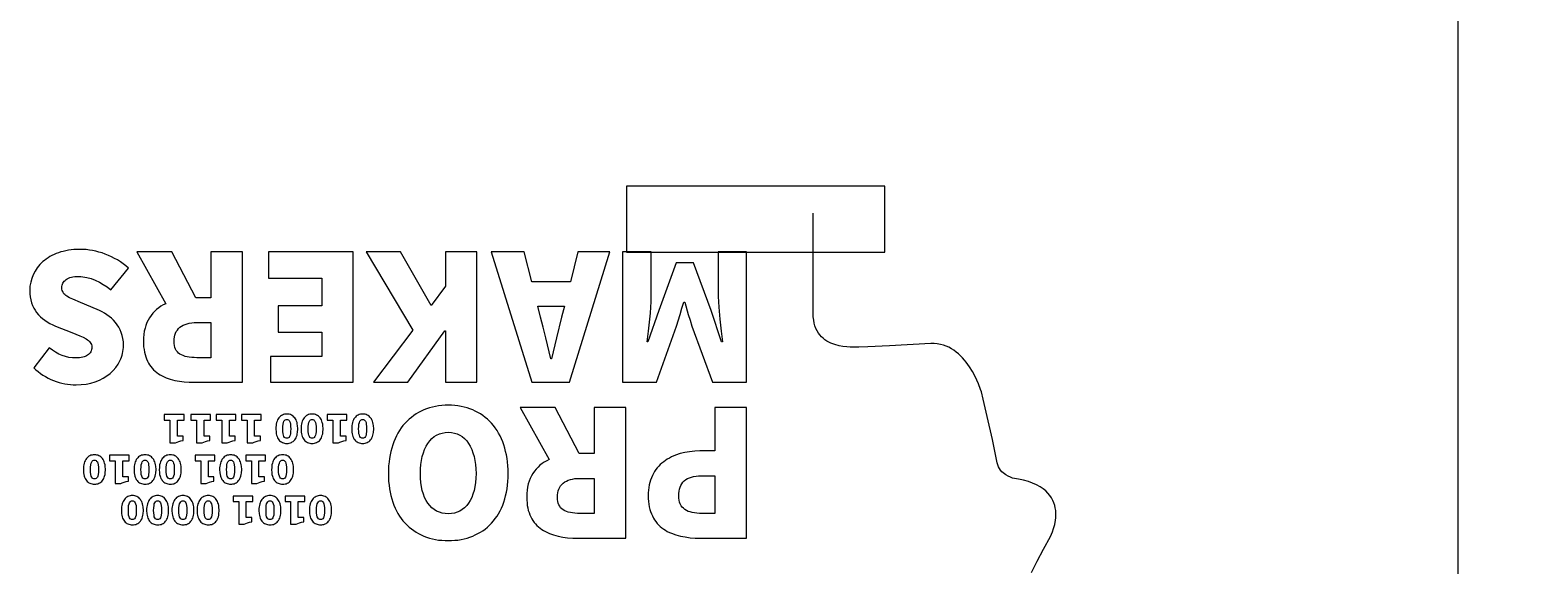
# Model space of a CAD drawing. Extents: x -295 to 296, y -191 to 193.
# Drawn here: x 186.3 to 289.1, y 50.9 to 87.9 of the extents above; entities that cross this region are included whole.
import ezdxf

# ---------------------------------------------------------------- set-up
doc = ezdxf.new("R2010")
doc.units = 0
doc.layers.add('레이어_1', color=18, linetype='CONTINUOUS')
doc.layers.add('레이어_2', color=1, linetype='CONTINUOUS')

msp = doc.modelspace()

# ---------------------------------------------------------------- linework, layer by layer
at = {"layer": '레이어_1'}
msp.add_lwpolyline([(284.87, -88.51), (284.87, 22.64), (289.07, 22.64), (289.07, 46.16), (284.87, 46.16), (284.87, 93.28)], dxfattribs=at)
at = {"layer": '레이어_2'}
for points in [[(245.3, 77.12), (227.47, 77.12), (227.47, 72.55), (245.3, 72.55)], [(189.74, 72.75), (189.54, 72.74), (189.34, 72.73), (189.15, 72.71), (188.96, 72.69), (188.79, 72.65), (188.61, 72.61), (188.44, 72.57), (188.28, 72.52), (188.13, 72.46), (187.97, 72.39), (187.83, 72.32), (187.69, 72.25), (187.56, 72.17), (187.43, 72.08), (187.31, 71.99), (187.2, 71.9), (186.99, 71.7), (186.81, 71.48), (186.66, 71.24), (186.53, 71), (186.43, 70.74), (186.36, 70.48), (186.31, 70.2), (186.3, 69.92), (186.31, 69.69), (186.33, 69.47), (186.37, 69.26), (186.42, 69.06), (186.49, 68.88), (186.57, 68.7), (186.66, 68.54), (186.77, 68.38), (186.89, 68.23), (187.03, 68.1), (187.17, 67.97), (187.33, 67.85), (187.5, 67.74), (187.68, 67.64), (187.88, 67.54), (188.08, 67.45), (189.21, 67), (189.76, 66.78), (189.99, 66.68), (190.19, 66.57), (190.28, 66.51), (190.35, 66.45), (190.42, 66.39), (190.47, 66.32), (190.52, 66.25), (190.55, 66.17), (190.57, 66.09), (190.57, 66), (190.57, 65.91), (190.56, 65.83), (190.53, 65.75), (190.5, 65.68), (190.46, 65.61), (190.41, 65.55), (190.35, 65.49), (190.29, 65.44), (190.21, 65.4), (190.13, 65.36), (190.04, 65.33), (189.95, 65.3), (189.73, 65.26), (189.5, 65.25), (189.24, 65.26), (188.99, 65.29), (188.76, 65.35), (188.53, 65.43), (188.31, 65.52), (188.08, 65.64), (187.86, 65.78), (187.64, 65.94), (186.57, 64.58), (186.72, 64.44), (186.87, 64.31), (187.04, 64.18), (187.21, 64.06), (187.38, 63.96), (187.56, 63.86), (187.75, 63.77), (187.94, 63.69), (188.13, 63.62), (188.32, 63.56), (188.51, 63.51), (188.71, 63.47), (188.91, 63.44), (189.1, 63.41), (189.3, 63.4), (189.5, 63.4), (189.85, 63.41), (190.19, 63.45), (190.51, 63.52), (190.81, 63.61), (191.1, 63.72), (191.37, 63.86), (191.62, 64.01), (191.85, 64.19), (192.05, 64.38), (192.24, 64.59), (192.39, 64.82), (192.52, 65.06), (192.58, 65.18), (192.63, 65.31), (192.67, 65.44), (192.7, 65.57), (192.73, 65.7), (192.75, 65.84), (192.76, 65.98), (192.77, 66.12), (192.76, 66.36), (192.73, 66.59), (192.68, 66.8), (192.61, 67.01), (192.53, 67.2), (192.44, 67.38), (192.33, 67.55), (192.21, 67.71), (192.07, 67.85), (191.93, 67.99), (191.78, 68.12), (191.62, 68.23), (191.46, 68.34), (191.29, 68.43), (191.11, 68.52), (190.94, 68.59), (189.79, 69.08), (189.26, 69.3), (189.04, 69.4), (188.86, 69.51), (188.78, 69.57), (188.71, 69.63), (188.65, 69.69), (188.61, 69.76), (188.57, 69.83), (188.54, 69.91), (188.52, 70), (188.52, 70.09), (188.52, 70.18), (188.53, 70.27), (188.56, 70.35), (188.59, 70.42), (188.63, 70.49), (188.68, 70.56), (188.73, 70.61), (188.8, 70.67), (188.88, 70.72), (188.97, 70.76), (189.06, 70.8), (189.17, 70.83), (189.28, 70.85), (189.41, 70.87), (189.69, 70.88), (189.83, 70.88), (189.96, 70.86), (190.24, 70.81), (190.53, 70.73), (190.81, 70.62), (191.1, 70.49), (191.37, 70.33), (191.63, 70.16), (191.88, 69.96), (193.11, 71.45), (192.93, 71.61), (192.74, 71.75), (192.55, 71.89), (192.35, 72.02), (192.15, 72.13), (191.94, 72.24), (191.73, 72.33), (191.51, 72.42), (191.29, 72.5), (191.07, 72.56), (190.85, 72.62), (190.63, 72.66), (190.41, 72.7), (190.18, 72.73), (189.96, 72.74)], [(193.68, 72.58), (195.69, 69), (195.51, 68.92), (195.35, 68.82), (195.2, 68.71), (195.05, 68.6), (194.91, 68.47), (194.79, 68.34), (194.67, 68.19), (194.56, 68.03), (194.46, 67.87), (194.38, 67.69), (194.31, 67.5), (194.25, 67.3), (194.2, 67.09), (194.16, 66.87), (194.14, 66.64), (194.14, 66.4), (194.14, 66.2), (194.15, 66.01), (194.18, 65.83), (194.21, 65.65), (194.25, 65.49), (194.3, 65.33), (194.35, 65.18), (194.42, 65.04), (194.49, 64.9), (194.56, 64.78), (194.65, 64.66), (194.74, 64.54), (194.84, 64.44), (194.95, 64.34), (195.06, 64.25), (195.18, 64.16), (195.3, 64.09), (195.43, 64.01), (195.7, 63.89), (195.99, 63.78), (196.3, 63.7), (196.62, 63.64), (196.96, 63.6), (197.3, 63.57), (197.66, 63.57), (200.97, 63.57), (200.97, 72.58), (198.8, 72.58), (198.8, 69.4), (197.76, 69.4), (196.1, 72.58)], [(208.62, 72.58), (202.77, 72.58), (202.77, 70.76), (206.45, 70.76), (206.45, 68.85), (203.44, 68.85), (203.44, 67.03), (206.45, 67.03), (206.45, 65.36), (202.9, 65.36), (202.9, 63.57), (208.62, 63.57)], [(217.15, 72.58), (214.98, 72.58), (214.98, 70.21), (214, 68.88), (211.88, 72.58), (209.51, 72.58), (212.74, 67.17), (210.01, 63.57), (212.39, 63.57), (214.94, 67.13), (214.98, 67.13), (214.98, 63.57), (217.15, 63.57)], [(220.42, 72.58), (218.14, 72.58), (220.94, 63.57), (223.53, 63.57), (226.33, 72.58), (224.12, 72.58), (223.6, 70.51), (220.94, 70.51)], [(235.75, 72.58), (233.81, 72.58), (233.81, 69.49), (233.82, 69.13), (233.84, 68.75), (233.91, 67.92), (234, 67.1), (234.09, 66.36), (234.04, 66.36), (233.32, 68.52), (232.09, 71.81), (230.91, 71.81), (229.7, 68.52), (228.95, 66.36), (228.9, 66.36), (228.99, 67.1), (229.08, 67.92), (229.12, 68.34), (229.15, 68.75), (229.17, 69.13), (229.18, 69.49), (229.18, 72.58), (227.2, 72.58), (227.2, 63.57), (229.55, 63.57), (230.93, 67.45), (231.18, 68.26), (231.3, 68.68), (231.43, 69.1), (231.49, 69.1), (231.73, 68.26), (231.86, 67.85), (231.99, 67.45), (233.41, 63.57), (235.75, 63.57)], [(223.19, 68.83), (223, 68.07), (222.65, 66.64), (222.31, 65.18), (222.26, 65.18), (221.9, 66.63), (221.72, 67.37), (221.54, 68.07), (221.35, 68.83)], [(198.8, 65.27), (197.83, 65.27), (197.64, 65.28), (197.47, 65.29), (197.3, 65.3), (197.15, 65.33), (197.01, 65.36), (196.88, 65.41), (196.76, 65.46), (196.66, 65.52), (196.56, 65.59), (196.48, 65.67), (196.41, 65.76), (196.36, 65.87), (196.31, 65.98), (196.28, 66.11), (196.26, 66.25), (196.25, 66.4), (196.26, 66.55), (196.28, 66.7), (196.31, 66.83), (196.36, 66.96), (196.41, 67.08), (196.48, 67.18), (196.56, 67.28), (196.66, 67.37), (196.76, 67.44), (196.88, 67.51), (197.01, 67.57), (197.15, 67.61), (197.3, 67.65), (197.47, 67.67), (197.64, 67.69), (197.83, 67.7), (198.8, 67.7)], [(215.17, 61.99), (214.95, 61.99), (214.72, 61.97), (214.5, 61.94), (214.29, 61.91), (214.08, 61.86), (213.88, 61.81), (213.68, 61.74), (213.49, 61.67), (213.31, 61.58), (213.13, 61.49), (212.95, 61.39), (212.79, 61.28), (212.63, 61.15), (212.47, 61.02), (212.33, 60.88), (212.19, 60.74), (212.05, 60.58), (211.93, 60.42), (211.81, 60.24), (211.7, 60.06), (211.6, 59.87), (211.51, 59.67), (211.42, 59.47), (211.34, 59.25), (211.27, 59.03), (211.21, 58.8), (211.16, 58.56), (211.12, 58.32), (211.09, 58.07), (211.06, 57.81), (211.05, 57.54), (211.04, 57.27), (211.05, 56.99), (211.06, 56.73), (211.09, 56.47), (211.12, 56.22), (211.16, 55.98), (211.21, 55.75), (211.27, 55.52), (211.34, 55.3), (211.42, 55.09), (211.51, 54.89), (211.6, 54.7), (211.7, 54.51), (211.81, 54.33), (211.93, 54.16), (212.05, 54), (212.19, 53.85), (212.33, 53.71), (212.47, 53.57), (212.63, 53.45), (212.79, 53.33), (212.95, 53.22), (213.13, 53.12), (213.31, 53.03), (213.49, 52.95), (213.68, 52.88), (213.88, 52.81), (214.08, 52.76), (214.29, 52.72), (214.5, 52.68), (214.72, 52.66), (214.95, 52.64), (215.17, 52.64), (215.4, 52.64), (215.63, 52.66), (215.84, 52.68), (216.06, 52.72), (216.27, 52.76), (216.47, 52.81), (216.67, 52.88), (216.86, 52.95), (217.04, 53.03), (217.22, 53.12), (217.39, 53.22), (217.56, 53.32), (217.72, 53.44), (217.88, 53.57), (218.02, 53.7), (218.16, 53.85), (218.29, 54), (218.42, 54.16), (218.54, 54.33), (218.65, 54.5), (218.75, 54.69), (218.84, 54.88), (218.93, 55.09), (219, 55.3), (219.07, 55.52), (219.13, 55.74), (219.19, 55.98), (219.23, 56.22), (219.26, 56.47), (219.28, 56.73), (219.3, 56.99), (219.3, 57.27), (219.3, 57.54), (219.28, 57.81), (219.26, 58.07), (219.23, 58.32), (219.19, 58.56), (219.13, 58.8), (219.07, 59.03), (219, 59.25), (218.93, 59.47), (218.84, 59.67), (218.75, 59.87), (218.65, 60.06), (218.54, 60.24), (218.42, 60.42), (218.29, 60.58), (218.16, 60.74), (218.02, 60.88), (217.88, 61.02), (217.72, 61.15), (217.56, 61.28), (217.39, 61.39), (217.22, 61.49), (217.04, 61.58), (216.86, 61.67), (216.67, 61.74), (216.47, 61.81), (216.27, 61.86), (216.06, 61.91), (215.84, 61.94), (215.63, 61.97), (215.4, 61.99)], [(220.13, 61.82), (222.14, 58.25), (221.97, 58.16), (221.8, 58.06), (221.65, 57.96), (221.5, 57.84), (221.37, 57.72), (221.24, 57.58), (221.12, 57.43), (221.01, 57.28), (220.92, 57.11), (220.83, 56.93), (220.76, 56.74), (220.7, 56.55), (220.65, 56.34), (220.62, 56.12), (220.6, 55.89), (220.59, 55.64), (220.59, 55.44), (220.61, 55.25), (220.63, 55.07), (220.66, 54.9), (220.7, 54.73), (220.75, 54.57), (220.8, 54.42), (220.87, 54.28), (220.94, 54.15), (221.02, 54.02), (221.1, 53.9), (221.2, 53.79), (221.29, 53.68), (221.4, 53.59), (221.51, 53.49), (221.63, 53.41), (221.75, 53.33), (221.88, 53.26), (222.15, 53.13), (222.44, 53.03), (222.75, 52.95), (223.07, 52.88), (223.41, 52.84), (223.76, 52.82), (224.11, 52.81), (227.42, 52.81), (227.42, 61.82), (225.25, 61.82), (225.25, 58.65), (224.21, 58.65), (222.55, 61.82)], [(235.75, 61.82), (233.58, 61.82), (233.58, 58.83), (232.53, 58.83), (232.18, 58.82), (231.83, 58.78), (231.5, 58.73), (231.17, 58.65), (230.86, 58.54), (230.57, 58.42), (230.43, 58.34), (230.29, 58.27), (230.16, 58.18), (230.04, 58.09), (229.92, 57.99), (229.8, 57.89), (229.7, 57.78), (229.6, 57.66), (229.5, 57.54), (229.41, 57.41), (229.33, 57.27), (229.26, 57.13), (229.19, 56.98), (229.14, 56.82), (229.09, 56.66), (229.04, 56.49), (229.01, 56.31), (228.99, 56.13), (228.97, 55.94), (228.97, 55.74), (228.97, 55.54), (228.99, 55.34), (229.01, 55.15), (229.04, 54.97), (229.08, 54.8), (229.13, 54.64), (229.19, 54.49), (229.26, 54.34), (229.33, 54.2), (229.41, 54.07), (229.5, 53.95), (229.59, 53.83), (229.69, 53.72), (229.8, 53.62), (229.92, 53.53), (230.04, 53.44), (230.16, 53.36), (230.29, 53.28), (230.43, 53.21), (230.57, 53.15), (230.87, 53.04), (231.19, 52.95), (231.52, 52.89), (231.87, 52.84), (232.22, 52.82), (232.59, 52.81), (235.75, 52.81)], [(196.94, 61.34), (195.58, 61.34), (195.58, 60.96), (195.97, 60.96), (195.97, 59.39), (196.35, 59.39), (196.46, 59.44), (196.58, 59.49), (196.72, 59.53), (196.88, 59.56), (196.88, 59.85), (196.49, 59.85), (196.49, 60.96), (196.94, 60.96)], [(198.78, 61.34), (197.42, 61.34), (197.42, 60.96), (197.81, 60.96), (197.81, 59.39), (198.19, 59.39), (198.3, 59.44), (198.42, 59.49), (198.56, 59.53), (198.72, 59.56), (198.72, 59.85), (198.33, 59.85), (198.33, 60.96), (198.78, 60.96)], [(200.52, 61.34), (199.17, 61.34), (199.17, 60.96), (199.56, 60.96), (199.56, 59.39), (199.93, 59.39), (200.05, 59.44), (200.17, 59.49), (200.3, 59.53), (200.46, 59.56), (200.46, 59.85), (200.07, 59.85), (200.07, 60.96), (200.52, 60.96)], [(202.27, 61.34), (200.91, 61.34), (200.91, 60.96), (201.3, 60.96), (201.3, 59.39), (201.68, 59.39), (201.79, 59.44), (201.91, 59.49), (202.05, 59.53), (202.21, 59.56), (202.21, 59.85), (201.81, 59.85), (201.81, 60.96), (202.27, 60.96)], [(204.04, 61.37), (203.95, 61.37), (203.87, 61.36), (203.8, 61.34), (203.73, 61.31), (203.66, 61.27), (203.6, 61.23), (203.54, 61.17), (203.49, 61.11), (203.44, 61.04), (203.4, 60.97), (203.36, 60.88), (203.33, 60.79), (203.31, 60.69), (203.29, 60.59), (203.28, 60.47), (203.27, 60.35), (203.29, 60.12), (203.31, 60.01), (203.33, 59.91), (203.36, 59.82), (203.4, 59.74), (203.44, 59.67), (203.49, 59.6), (203.54, 59.54), (203.6, 59.49), (203.66, 59.45), (203.73, 59.41), (203.8, 59.39), (203.87, 59.37), (203.95, 59.35), (204.04, 59.35), (204.12, 59.35), (204.2, 59.37), (204.28, 59.38), (204.35, 59.41), (204.41, 59.45), (204.48, 59.49), (204.53, 59.54), (204.59, 59.6), (204.63, 59.66), (204.67, 59.74), (204.71, 59.82), (204.74, 59.91), (204.76, 60.01), (204.78, 60.11), (204.79, 60.35), (204.78, 60.59), (204.76, 60.69), (204.74, 60.79), (204.71, 60.88), (204.67, 60.97), (204.63, 61.04), (204.59, 61.11), (204.53, 61.17), (204.48, 61.23), (204.41, 61.27), (204.35, 61.31), (204.28, 61.34), (204.2, 61.36), (204.12, 61.37)], [(204.04, 61.01), (204.09, 61), (204.14, 60.98), (204.19, 60.94), (204.23, 60.88), (204.26, 60.79), (204.29, 60.68), (204.3, 60.53), (204.31, 60.35), (204.3, 60.17), (204.29, 60.02), (204.26, 59.91), (204.23, 59.83), (204.19, 59.77), (204.14, 59.73), (204.09, 59.71), (204.04, 59.71), (203.98, 59.71), (203.93, 59.73), (203.88, 59.77), (203.84, 59.83), (203.81, 59.91), (203.78, 60.02), (203.76, 60.17), (203.76, 60.35), (203.76, 60.53), (203.78, 60.68), (203.81, 60.79), (203.84, 60.88), (203.88, 60.94), (203.93, 60.98), (203.98, 61)], [(205.78, 61.37), (205.7, 61.37), (205.62, 61.36), (205.54, 61.34), (205.47, 61.31), (205.4, 61.27), (205.34, 61.23), (205.28, 61.17), (205.23, 61.11), (205.18, 61.04), (205.14, 60.97), (205.1, 60.88), (205.07, 60.79), (205.05, 60.69), (205.03, 60.59), (205.02, 60.47), (205.02, 60.35), (205.03, 60.12), (205.05, 60.01), (205.07, 59.91), (205.1, 59.82), (205.14, 59.74), (205.18, 59.67), (205.23, 59.6), (205.28, 59.54), (205.34, 59.49), (205.4, 59.45), (205.47, 59.41), (205.54, 59.39), (205.62, 59.37), (205.7, 59.35), (205.78, 59.35), (205.86, 59.35), (205.94, 59.37), (206.02, 59.38), (206.09, 59.41), (206.16, 59.45), (206.22, 59.49), (206.28, 59.54), (206.33, 59.6), (206.38, 59.66), (206.42, 59.74), (206.45, 59.82), (206.48, 59.91), (206.51, 60.01), (206.52, 60.11), (206.54, 60.35), (206.52, 60.59), (206.51, 60.69), (206.48, 60.79), (206.45, 60.88), (206.42, 60.97), (206.38, 61.04), (206.33, 61.11), (206.28, 61.17), (206.22, 61.23), (206.16, 61.27), (206.09, 61.31), (206.02, 61.34), (205.94, 61.36), (205.86, 61.37)], [(205.78, 61.01), (205.84, 61), (205.89, 60.98), (205.93, 60.94), (205.97, 60.88), (206.01, 60.79), (206.03, 60.68), (206.05, 60.53), (206.05, 60.35), (206.05, 60.17), (206.03, 60.02), (206.01, 59.91), (205.97, 59.83), (205.93, 59.77), (205.89, 59.73), (205.84, 59.71), (205.78, 59.71), (205.73, 59.71), (205.67, 59.73), (205.63, 59.77), (205.59, 59.83), (205.55, 59.91), (205.52, 60.02), (205.51, 60.17), (205.5, 60.35), (205.51, 60.53), (205.52, 60.68), (205.55, 60.79), (205.59, 60.88), (205.63, 60.94), (205.67, 60.98), (205.73, 61)], [(208.18, 61.34), (206.82, 61.34), (206.82, 60.96), (207.21, 60.96), (207.21, 59.39), (207.59, 59.39), (207.7, 59.44), (207.82, 59.49), (207.96, 59.53), (208.12, 59.56), (208.12, 59.85), (207.73, 59.85), (207.73, 60.96), (208.18, 60.96)], [(209.27, 61.37), (209.19, 61.37), (209.11, 61.36), (209.03, 61.34), (208.96, 61.31), (208.89, 61.27), (208.83, 61.23), (208.77, 61.17), (208.72, 61.11), (208.67, 61.04), (208.63, 60.97), (208.59, 60.88), (208.56, 60.79), (208.54, 60.69), (208.52, 60.59), (208.51, 60.47), (208.51, 60.35), (208.52, 60.12), (208.54, 60.01), (208.56, 59.91), (208.59, 59.82), (208.63, 59.74), (208.67, 59.67), (208.72, 59.6), (208.77, 59.54), (208.83, 59.49), (208.89, 59.45), (208.96, 59.41), (209.03, 59.39), (209.11, 59.37), (209.19, 59.35), (209.27, 59.35), (209.35, 59.35), (209.43, 59.37), (209.51, 59.38), (209.58, 59.41), (209.65, 59.45), (209.71, 59.49), (209.77, 59.54), (209.82, 59.6), (209.87, 59.66), (209.91, 59.74), (209.94, 59.82), (209.97, 59.91), (210, 60.01), (210.01, 60.11), (210.03, 60.35), (210.01, 60.59), (210, 60.69), (209.97, 60.79), (209.94, 60.88), (209.91, 60.97), (209.87, 61.04), (209.82, 61.11), (209.77, 61.17), (209.71, 61.23), (209.65, 61.27), (209.58, 61.31), (209.51, 61.34), (209.43, 61.36), (209.35, 61.37)], [(209.27, 61.01), (209.32, 61), (209.38, 60.98), (209.42, 60.94), (209.46, 60.88), (209.5, 60.79), (209.52, 60.68), (209.54, 60.53), (209.54, 60.35), (209.54, 60.17), (209.52, 60.02), (209.5, 59.91), (209.46, 59.83), (209.42, 59.77), (209.38, 59.73), (209.32, 59.71), (209.27, 59.71), (209.21, 59.71), (209.16, 59.73), (209.11, 59.77), (209.07, 59.83), (209.04, 59.91), (209.01, 60.02), (209, 60.17), (208.99, 60.35), (209, 60.53), (209.01, 60.68), (209.04, 60.79), (209.07, 60.88), (209.11, 60.94), (209.16, 60.98), (209.21, 61)], [(215.17, 60.13), (215.39, 60.11), (215.6, 60.07), (215.79, 60.01), (215.97, 59.93), (216.14, 59.82), (216.3, 59.68), (216.45, 59.53), (216.58, 59.35), (216.69, 59.16), (216.8, 58.94), (216.88, 58.71), (216.96, 58.45), (217.01, 58.18), (217.05, 57.89), (217.08, 57.59), (217.09, 57.27), (217.08, 56.95), (217.05, 56.65), (217.01, 56.36), (216.96, 56.1), (216.88, 55.85), (216.8, 55.62), (216.69, 55.41), (216.58, 55.23), (216.45, 55.06), (216.3, 54.91), (216.14, 54.79), (215.97, 54.68), (215.79, 54.6), (215.6, 54.54), (215.39, 54.51), (215.17, 54.49), (214.96, 54.51), (214.75, 54.54), (214.56, 54.6), (214.37, 54.68), (214.2, 54.79), (214.04, 54.91), (213.9, 55.06), (213.77, 55.23), (213.65, 55.41), (213.54, 55.62), (213.46, 55.85), (213.38, 56.1), (213.32, 56.36), (213.28, 56.65), (213.26, 56.95), (213.25, 57.27), (213.26, 57.59), (213.28, 57.89), (213.32, 58.18), (213.38, 58.45), (213.46, 58.71), (213.54, 58.94), (213.65, 59.16), (213.77, 59.35), (213.9, 59.53), (214.04, 59.68), (214.2, 59.82), (214.37, 59.93), (214.56, 60.01), (214.75, 60.07), (214.96, 60.11)], [(190.76, 58.56), (190.68, 58.56), (190.6, 58.55), (190.52, 58.53), (190.45, 58.5), (190.38, 58.46), (190.32, 58.42), (190.26, 58.36), (190.21, 58.3), (190.16, 58.23), (190.12, 58.16), (190.08, 58.07), (190.05, 57.98), (190.03, 57.88), (190.01, 57.78), (190, 57.66), (190, 57.54), (190.01, 57.31), (190.03, 57.2), (190.05, 57.1), (190.08, 57.01), (190.12, 56.93), (190.16, 56.86), (190.21, 56.79), (190.26, 56.73), (190.32, 56.68), (190.38, 56.64), (190.45, 56.6), (190.52, 56.58), (190.6, 56.56), (190.68, 56.54), (190.76, 56.54), (190.85, 56.54), (190.93, 56.56), (191, 56.57), (191.07, 56.6), (191.14, 56.64), (191.2, 56.68), (191.26, 56.73), (191.31, 56.79), (191.36, 56.85), (191.4, 56.93), (191.44, 57.01), (191.46, 57.1), (191.49, 57.2), (191.51, 57.3), (191.52, 57.54), (191.51, 57.78), (191.49, 57.88), (191.46, 57.98), (191.44, 58.07), (191.4, 58.16), (191.36, 58.23), (191.31, 58.3), (191.26, 58.36), (191.2, 58.42), (191.14, 58.46), (191.07, 58.5), (191, 58.53), (190.93, 58.55), (190.85, 58.56)], [(190.76, 58.2), (190.82, 58.19), (190.87, 58.17), (190.91, 58.13), (190.96, 58.07), (190.99, 57.98), (191.01, 57.87), (191.03, 57.72), (191.03, 57.54), (191.03, 57.36), (191.01, 57.21), (190.99, 57.1), (190.96, 57.02), (190.91, 56.96), (190.87, 56.92), (190.82, 56.9), (190.76, 56.9), (190.71, 56.9), (190.65, 56.92), (190.61, 56.96), (190.57, 57.02), (190.53, 57.1), (190.51, 57.21), (190.49, 57.36), (190.48, 57.54), (190.49, 57.72), (190.51, 57.87), (190.53, 57.98), (190.57, 58.07), (190.61, 58.13), (190.65, 58.17), (190.71, 58.19)], [(193.16, 58.53), (191.8, 58.53), (191.8, 58.15), (192.19, 58.15), (192.19, 56.58), (192.57, 56.58), (192.68, 56.63), (192.8, 56.68), (192.94, 56.72), (193.1, 56.75), (193.1, 57.04), (192.71, 57.04), (192.71, 58.15), (193.16, 58.15)], [(194.25, 58.56), (194.17, 58.56), (194.09, 58.55), (194.01, 58.53), (193.94, 58.5), (193.87, 58.46), (193.81, 58.42), (193.75, 58.36), (193.7, 58.3), (193.65, 58.23), (193.61, 58.16), (193.57, 58.07), (193.54, 57.98), (193.52, 57.88), (193.5, 57.78), (193.49, 57.66), (193.49, 57.54), (193.5, 57.31), (193.52, 57.2), (193.54, 57.1), (193.57, 57.01), (193.61, 56.93), (193.65, 56.86), (193.7, 56.79), (193.75, 56.73), (193.81, 56.68), (193.87, 56.64), (193.94, 56.6), (194.01, 56.58), (194.09, 56.56), (194.17, 56.54), (194.25, 56.54), (194.33, 56.54), (194.41, 56.56), (194.49, 56.57), (194.56, 56.6), (194.63, 56.64), (194.69, 56.68), (194.75, 56.73), (194.8, 56.79), (194.85, 56.85), (194.89, 56.93), (194.92, 57.01), (194.95, 57.1), (194.98, 57.2), (194.99, 57.3), (195.01, 57.54), (194.99, 57.78), (194.98, 57.88), (194.95, 57.98), (194.92, 58.07), (194.89, 58.16), (194.85, 58.23), (194.8, 58.3), (194.75, 58.36), (194.69, 58.42), (194.63, 58.46), (194.56, 58.5), (194.49, 58.53), (194.41, 58.55), (194.33, 58.56)], [(194.25, 58.2), (194.31, 58.19), (194.36, 58.17), (194.4, 58.13), (194.44, 58.07), (194.48, 57.98), (194.5, 57.87), (194.52, 57.72), (194.52, 57.54), (194.52, 57.36), (194.5, 57.21), (194.48, 57.1), (194.44, 57.02), (194.4, 56.96), (194.36, 56.92), (194.31, 56.9), (194.25, 56.9), (194.19, 56.9), (194.14, 56.92), (194.1, 56.96), (194.05, 57.02), (194.02, 57.1), (193.99, 57.21), (193.98, 57.36), (193.97, 57.54), (193.98, 57.72), (193.99, 57.87), (194.02, 57.98), (194.05, 58.07), (194.1, 58.13), (194.14, 58.17), (194.19, 58.19)], [(195.99, 58.56), (195.91, 58.56), (195.83, 58.55), (195.76, 58.53), (195.68, 58.5), (195.62, 58.46), (195.55, 58.42), (195.5, 58.36), (195.44, 58.3), (195.4, 58.23), (195.35, 58.16), (195.32, 58.07), (195.29, 57.98), (195.26, 57.88), (195.25, 57.78), (195.24, 57.66), (195.23, 57.54), (195.25, 57.31), (195.26, 57.2), (195.29, 57.1), (195.32, 57.01), (195.35, 56.93), (195.4, 56.86), (195.44, 56.79), (195.5, 56.73), (195.55, 56.68), (195.62, 56.64), (195.68, 56.6), (195.76, 56.58), (195.83, 56.56), (195.91, 56.54), (195.99, 56.54), (196.08, 56.54), (196.16, 56.56), (196.23, 56.57), (196.3, 56.6), (196.37, 56.64), (196.43, 56.68), (196.49, 56.73), (196.54, 56.79), (196.59, 56.85), (196.63, 56.93), (196.67, 57.01), (196.7, 57.1), (196.72, 57.2), (196.74, 57.3), (196.75, 57.54), (196.74, 57.78), (196.72, 57.88), (196.7, 57.98), (196.67, 58.07), (196.63, 58.16), (196.59, 58.23), (196.54, 58.3), (196.49, 58.36), (196.43, 58.42), (196.37, 58.46), (196.3, 58.5), (196.23, 58.53), (196.16, 58.55), (196.08, 58.56)], [(195.99, 58.2), (196.05, 58.19), (196.1, 58.17), (196.15, 58.13), (196.19, 58.07), (196.22, 57.98), (196.25, 57.87), (196.26, 57.72), (196.27, 57.54), (196.26, 57.36), (196.25, 57.21), (196.22, 57.1), (196.19, 57.02), (196.15, 56.96), (196.1, 56.92), (196.05, 56.9), (195.99, 56.9), (195.94, 56.9), (195.89, 56.92), (195.84, 56.96), (195.8, 57.02), (195.76, 57.1), (195.74, 57.21), (195.72, 57.36), (195.72, 57.54), (195.72, 57.72), (195.74, 57.87), (195.76, 57.98), (195.8, 58.07), (195.84, 58.13), (195.89, 58.17), (195.94, 58.19)], [(199.07, 58.53), (197.71, 58.53), (197.71, 58.15), (198.1, 58.15), (198.1, 56.58), (198.48, 56.58), (198.59, 56.63), (198.71, 56.68), (198.85, 56.72), (199.01, 56.75), (199.01, 57.04), (198.62, 57.04), (198.62, 58.15), (199.07, 58.15)], [(200.16, 58.56), (200.08, 58.56), (200, 58.55), (199.92, 58.53), (199.85, 58.5), (199.78, 58.46), (199.72, 58.42), (199.66, 58.36), (199.61, 58.3), (199.56, 58.23), (199.52, 58.16), (199.48, 58.07), (199.45, 57.98), (199.43, 57.88), (199.41, 57.78), (199.4, 57.66), (199.4, 57.54), (199.41, 57.31), (199.43, 57.2), (199.45, 57.1), (199.48, 57.01), (199.52, 56.93), (199.56, 56.86), (199.61, 56.79), (199.66, 56.73), (199.72, 56.68), (199.78, 56.64), (199.85, 56.6), (199.92, 56.58), (200, 56.56), (200.08, 56.54), (200.16, 56.54), (200.24, 56.54), (200.32, 56.56), (200.4, 56.57), (200.47, 56.6), (200.54, 56.64), (200.6, 56.68), (200.66, 56.73), (200.71, 56.79), (200.76, 56.85), (200.8, 56.93), (200.83, 57.01), (200.86, 57.1), (200.89, 57.2), (200.9, 57.3), (200.92, 57.54), (200.9, 57.78), (200.89, 57.88), (200.86, 57.98), (200.83, 58.07), (200.8, 58.16), (200.76, 58.23), (200.71, 58.3), (200.66, 58.36), (200.6, 58.42), (200.54, 58.46), (200.47, 58.5), (200.4, 58.53), (200.32, 58.55), (200.24, 58.56)], [(200.16, 58.2), (200.22, 58.19), (200.27, 58.17), (200.31, 58.13), (200.35, 58.07), (200.39, 57.98), (200.41, 57.87), (200.43, 57.72), (200.43, 57.54), (200.43, 57.36), (200.41, 57.21), (200.39, 57.1), (200.35, 57.02), (200.31, 56.96), (200.27, 56.92), (200.22, 56.9), (200.16, 56.9), (200.11, 56.9), (200.05, 56.92), (200.01, 56.96), (199.97, 57.02), (199.93, 57.1), (199.9, 57.21), (199.89, 57.36), (199.88, 57.54), (199.89, 57.72), (199.9, 57.87), (199.93, 57.98), (199.97, 58.07), (200.01, 58.13), (200.05, 58.17), (200.11, 58.19)], [(202.56, 58.53), (201.2, 58.53), (201.2, 58.15), (201.59, 58.15), (201.59, 56.58), (201.97, 56.58), (202.08, 56.63), (202.2, 56.68), (202.34, 56.72), (202.5, 56.75), (202.5, 57.04), (202.11, 57.04), (202.11, 58.15), (202.56, 58.15)], [(203.75, 58.56), (203.66, 58.56), (203.58, 58.55), (203.51, 58.53), (203.44, 58.5), (203.37, 58.46), (203.31, 58.42), (203.25, 58.36), (203.19, 58.3), (203.15, 58.23), (203.1, 58.16), (203.07, 58.07), (203.04, 57.98), (203.01, 57.88), (203, 57.78), (202.99, 57.66), (202.98, 57.54), (203, 57.31), (203.01, 57.2), (203.04, 57.1), (203.07, 57.01), (203.1, 56.93), (203.15, 56.86), (203.19, 56.79), (203.25, 56.73), (203.31, 56.68), (203.37, 56.64), (203.44, 56.6), (203.51, 56.58), (203.58, 56.56), (203.66, 56.54), (203.75, 56.54), (203.83, 56.54), (203.91, 56.56), (203.98, 56.57), (204.06, 56.6), (204.12, 56.64), (204.19, 56.68), (204.24, 56.73), (204.3, 56.79), (204.34, 56.85), (204.38, 56.93), (204.42, 57.01), (204.45, 57.1), (204.47, 57.2), (204.49, 57.3), (204.5, 57.54), (204.49, 57.78), (204.47, 57.88), (204.45, 57.98), (204.42, 58.07), (204.38, 58.16), (204.34, 58.23), (204.3, 58.3), (204.24, 58.36), (204.19, 58.42), (204.12, 58.46), (204.06, 58.5), (203.98, 58.53), (203.91, 58.55), (203.83, 58.56)], [(203.75, 58.2), (203.8, 58.19), (203.85, 58.17), (203.9, 58.13), (203.94, 58.07), (203.97, 57.98), (204, 57.87), (204.01, 57.72), (204.02, 57.54), (204.01, 57.36), (204, 57.21), (203.97, 57.1), (203.94, 57.02), (203.9, 56.96), (203.85, 56.92), (203.8, 56.9), (203.75, 56.9), (203.69, 56.9), (203.64, 56.92), (203.59, 56.96), (203.55, 57.02), (203.52, 57.1), (203.49, 57.21), (203.47, 57.36), (203.47, 57.54), (203.47, 57.72), (203.49, 57.87), (203.52, 57.98), (203.55, 58.07), (203.59, 58.13), (203.64, 58.17), (203.69, 58.19)], [(225.25, 54.52), (224.28, 54.52), (224.09, 54.52), (223.92, 54.53), (223.75, 54.55), (223.6, 54.57), (223.46, 54.61), (223.33, 54.65), (223.21, 54.7), (223.11, 54.76), (223.02, 54.83), (222.93, 54.91), (222.87, 55.01), (222.81, 55.11), (222.76, 55.22), (222.73, 55.35), (222.71, 55.49), (222.71, 55.64), (222.71, 55.8), (222.73, 55.94), (222.76, 56.08), (222.81, 56.2), (222.87, 56.32), (222.93, 56.43), (223.02, 56.52), (223.11, 56.61), (223.21, 56.69), (223.33, 56.75), (223.46, 56.81), (223.6, 56.86), (223.75, 56.89), (223.92, 56.92), (224.09, 56.93), (224.28, 56.94), (225.25, 56.94)], [(233.58, 57.12), (233.58, 54.52), (232.7, 54.52), (232.51, 54.52), (232.33, 54.53), (232.16, 54.55), (232.01, 54.58), (231.86, 54.62), (231.73, 54.66), (231.61, 54.72), (231.5, 54.79), (231.4, 54.87), (231.32, 54.95), (231.24, 55.05), (231.18, 55.17), (231.14, 55.29), (231.1, 55.43), (231.08, 55.58), (231.08, 55.74), (231.08, 55.9), (231.1, 56.05), (231.13, 56.2), (231.17, 56.33), (231.23, 56.45), (231.29, 56.57), (231.37, 56.67), (231.46, 56.76), (231.57, 56.85), (231.68, 56.92), (231.81, 56.98), (231.95, 57.03), (232.1, 57.07), (232.27, 57.1), (232.45, 57.12), (232.64, 57.12)], [(193.38, 55.75), (193.29, 55.75), (193.22, 55.74), (193.14, 55.72), (193.07, 55.69), (193, 55.65), (192.94, 55.61), (192.88, 55.55), (192.83, 55.49), (192.78, 55.42), (192.74, 55.35), (192.7, 55.26), (192.67, 55.17), (192.65, 55.07), (192.63, 54.97), (192.62, 54.85), (192.62, 54.73), (192.63, 54.5), (192.65, 54.39), (192.67, 54.29), (192.7, 54.2), (192.74, 54.12), (192.78, 54.05), (192.83, 53.98), (192.88, 53.92), (192.94, 53.87), (193, 53.83), (193.07, 53.79), (193.14, 53.77), (193.22, 53.75), (193.29, 53.73), (193.38, 53.73), (193.46, 53.73), (193.54, 53.75), (193.62, 53.76), (193.69, 53.79), (193.76, 53.83), (193.82, 53.87), (193.87, 53.92), (193.93, 53.98), (193.97, 54.04), (194.02, 54.12), (194.05, 54.2), (194.08, 54.29), (194.1, 54.39), (194.12, 54.49), (194.14, 54.73), (194.12, 54.97), (194.1, 55.07), (194.08, 55.17), (194.05, 55.26), (194.02, 55.35), (193.97, 55.42), (193.93, 55.49), (193.87, 55.55), (193.82, 55.61), (193.76, 55.65), (193.69, 55.69), (193.62, 55.72), (193.54, 55.74), (193.46, 55.75)], [(195.12, 55.75), (195.04, 55.75), (194.96, 55.74), (194.88, 55.72), (194.81, 55.69), (194.74, 55.65), (194.68, 55.61), (194.62, 55.55), (194.57, 55.49), (194.52, 55.42), (194.48, 55.35), (194.44, 55.26), (194.41, 55.17), (194.39, 55.07), (194.37, 54.97), (194.36, 54.85), (194.36, 54.73), (194.37, 54.5), (194.39, 54.39), (194.41, 54.29), (194.44, 54.2), (194.48, 54.12), (194.52, 54.05), (194.57, 53.98), (194.62, 53.92), (194.68, 53.87), (194.74, 53.83), (194.81, 53.79), (194.88, 53.77), (194.96, 53.75), (195.04, 53.73), (195.12, 53.73), (195.21, 53.73), (195.29, 53.75), (195.36, 53.76), (195.43, 53.79), (195.5, 53.83), (195.56, 53.87), (195.62, 53.92), (195.67, 53.98), (195.72, 54.04), (195.76, 54.12), (195.8, 54.2), (195.83, 54.29), (195.85, 54.39), (195.87, 54.49), (195.88, 54.73), (195.87, 54.97), (195.85, 55.07), (195.83, 55.17), (195.8, 55.26), (195.76, 55.35), (195.72, 55.42), (195.67, 55.49), (195.62, 55.55), (195.56, 55.61), (195.5, 55.65), (195.43, 55.69), (195.36, 55.72), (195.29, 55.74), (195.21, 55.75)], [(196.87, 55.75), (196.78, 55.75), (196.7, 55.74), (196.63, 55.72), (196.56, 55.69), (196.49, 55.65), (196.43, 55.61), (196.37, 55.55), (196.31, 55.49), (196.27, 55.42), (196.23, 55.35), (196.19, 55.26), (196.16, 55.17), (196.14, 55.07), (196.12, 54.97), (196.11, 54.85), (196.1, 54.73), (196.12, 54.5), (196.14, 54.39), (196.16, 54.29), (196.19, 54.2), (196.23, 54.12), (196.27, 54.05), (196.31, 53.98), (196.37, 53.92), (196.43, 53.87), (196.49, 53.83), (196.56, 53.79), (196.63, 53.77), (196.7, 53.75), (196.78, 53.73), (196.87, 53.73), (196.95, 53.73), (197.03, 53.75), (197.11, 53.76), (197.18, 53.79), (197.24, 53.83), (197.31, 53.87), (197.36, 53.92), (197.42, 53.98), (197.46, 54.04), (197.5, 54.12), (197.54, 54.2), (197.57, 54.29), (197.59, 54.39), (197.61, 54.49), (197.62, 54.73), (197.61, 54.97), (197.59, 55.07), (197.57, 55.17), (197.54, 55.26), (197.5, 55.35), (197.46, 55.42), (197.42, 55.49), (197.36, 55.55), (197.31, 55.61), (197.24, 55.65), (197.18, 55.69), (197.11, 55.72), (197.03, 55.74), (196.95, 55.75)], [(198.61, 55.75), (198.53, 55.75), (198.45, 55.74), (198.37, 55.72), (198.3, 55.69), (198.23, 55.65), (198.17, 55.61), (198.11, 55.55), (198.06, 55.49), (198.01, 55.42), (197.97, 55.35), (197.93, 55.26), (197.9, 55.17), (197.88, 55.07), (197.86, 54.97), (197.85, 54.85), (197.85, 54.73), (197.86, 54.5), (197.88, 54.39), (197.9, 54.29), (197.93, 54.2), (197.97, 54.12), (198.01, 54.05), (198.06, 53.98), (198.11, 53.92), (198.17, 53.87), (198.23, 53.83), (198.3, 53.79), (198.37, 53.77), (198.45, 53.75), (198.53, 53.73), (198.61, 53.73), (198.69, 53.73), (198.77, 53.75), (198.85, 53.76), (198.92, 53.79), (198.99, 53.83), (199.05, 53.87), (199.11, 53.92), (199.16, 53.98), (199.21, 54.04), (199.25, 54.12), (199.28, 54.2), (199.31, 54.29), (199.34, 54.39), (199.35, 54.49), (199.37, 54.73), (199.35, 54.97), (199.34, 55.07), (199.31, 55.17), (199.28, 55.26), (199.25, 55.35), (199.21, 55.42), (199.16, 55.49), (199.11, 55.55), (199.05, 55.61), (198.99, 55.65), (198.92, 55.69), (198.85, 55.72), (198.77, 55.74), (198.69, 55.75)], [(201.69, 55.72), (200.33, 55.72), (200.33, 55.34), (200.72, 55.34), (200.72, 53.77), (201.09, 53.77), (201.21, 53.82), (201.33, 53.87), (201.47, 53.91), (201.63, 53.94), (201.63, 54.23), (201.23, 54.23), (201.23, 55.34), (201.69, 55.34)], [(202.87, 55.75), (202.79, 55.75), (202.71, 55.74), (202.64, 55.72), (202.56, 55.69), (202.5, 55.65), (202.43, 55.61), (202.38, 55.55), (202.32, 55.49), (202.27, 55.42), (202.23, 55.35), (202.2, 55.26), (202.17, 55.17), (202.14, 55.07), (202.13, 54.97), (202.11, 54.85), (202.11, 54.73), (202.13, 54.5), (202.14, 54.39), (202.17, 54.29), (202.2, 54.2), (202.23, 54.12), (202.27, 54.05), (202.32, 53.98), (202.38, 53.92), (202.43, 53.87), (202.5, 53.83), (202.56, 53.79), (202.64, 53.77), (202.71, 53.75), (202.79, 53.73), (202.87, 53.73), (202.96, 53.73), (203.04, 53.75), (203.11, 53.76), (203.18, 53.79), (203.25, 53.83), (203.31, 53.87), (203.37, 53.92), (203.42, 53.98), (203.47, 54.04), (203.51, 54.12), (203.55, 54.2), (203.58, 54.29), (203.6, 54.39), (203.62, 54.49), (203.63, 54.73), (203.62, 54.97), (203.6, 55.07), (203.58, 55.17), (203.55, 55.26), (203.51, 55.35), (203.47, 55.42), (203.42, 55.49), (203.37, 55.55), (203.31, 55.61), (203.25, 55.65), (203.18, 55.69), (203.11, 55.72), (203.04, 55.74), (202.96, 55.75)], [(205.27, 55.72), (203.92, 55.72), (203.92, 55.34), (204.3, 55.34), (204.3, 53.77), (204.68, 53.77), (204.79, 53.82), (204.92, 53.87), (205.05, 53.91), (205.21, 53.94), (205.21, 54.23), (204.82, 54.23), (204.82, 55.34), (205.27, 55.34)], [(206.36, 55.75), (206.28, 55.75), (206.2, 55.74), (206.12, 55.72), (206.05, 55.69), (205.98, 55.65), (205.92, 55.61), (205.86, 55.55), (205.81, 55.49), (205.76, 55.42), (205.72, 55.35), (205.68, 55.26), (205.65, 55.17), (205.63, 55.07), (205.61, 54.97), (205.6, 54.85), (205.6, 54.73), (205.61, 54.5), (205.63, 54.39), (205.65, 54.29), (205.68, 54.2), (205.72, 54.12), (205.76, 54.05), (205.81, 53.98), (205.86, 53.92), (205.92, 53.87), (205.98, 53.83), (206.05, 53.79), (206.12, 53.77), (206.2, 53.75), (206.28, 53.73), (206.36, 53.73), (206.45, 53.73), (206.53, 53.75), (206.6, 53.76), (206.67, 53.79), (206.74, 53.83), (206.8, 53.87), (206.86, 53.92), (206.91, 53.98), (206.96, 54.04), (207, 54.12), (207.04, 54.2), (207.07, 54.29), (207.09, 54.39), (207.11, 54.49), (207.12, 54.73), (207.11, 54.97), (207.09, 55.07), (207.07, 55.17), (207.04, 55.26), (207, 55.35), (206.96, 55.42), (206.91, 55.49), (206.86, 55.55), (206.8, 55.61), (206.74, 55.65), (206.67, 55.69), (206.6, 55.72), (206.53, 55.74), (206.45, 55.75)], [(193.38, 55.39), (193.43, 55.38), (193.48, 55.36), (193.53, 55.32), (193.57, 55.26), (193.6, 55.17), (193.63, 55.06), (193.65, 54.91), (193.65, 54.73), (193.65, 54.55), (193.63, 54.4), (193.6, 54.29), (193.57, 54.21), (193.53, 54.15), (193.48, 54.11), (193.43, 54.09), (193.38, 54.09), (193.32, 54.09), (193.27, 54.11), (193.22, 54.15), (193.18, 54.21), (193.15, 54.29), (193.12, 54.4), (193.11, 54.55), (193.1, 54.73), (193.11, 54.91), (193.12, 55.06), (193.15, 55.17), (193.18, 55.26), (193.22, 55.32), (193.27, 55.36), (193.32, 55.38)], [(195.12, 55.39), (195.18, 55.38), (195.23, 55.36), (195.28, 55.32), (195.32, 55.26), (195.35, 55.17), (195.37, 55.06), (195.39, 54.91), (195.39, 54.73), (195.39, 54.55), (195.37, 54.4), (195.35, 54.29), (195.32, 54.21), (195.28, 54.15), (195.23, 54.11), (195.18, 54.09), (195.12, 54.09), (195.07, 54.09), (195.02, 54.11), (194.97, 54.15), (194.93, 54.21), (194.89, 54.29), (194.87, 54.4), (194.85, 54.55), (194.84, 54.73), (194.85, 54.91), (194.87, 55.06), (194.89, 55.17), (194.93, 55.26), (194.97, 55.32), (195.02, 55.36), (195.07, 55.38)], [(196.87, 55.39), (196.92, 55.38), (196.97, 55.36), (197.02, 55.32), (197.06, 55.26), (197.09, 55.17), (197.12, 55.06), (197.13, 54.91), (197.14, 54.73), (197.13, 54.55), (197.12, 54.4), (197.09, 54.29), (197.06, 54.21), (197.02, 54.15), (196.97, 54.11), (196.92, 54.09), (196.87, 54.09), (196.81, 54.09), (196.76, 54.11), (196.71, 54.15), (196.67, 54.21), (196.64, 54.29), (196.61, 54.4), (196.59, 54.55), (196.59, 54.73), (196.59, 54.91), (196.61, 55.06), (196.64, 55.17), (196.67, 55.26), (196.71, 55.32), (196.76, 55.36), (196.81, 55.38)], [(198.61, 55.39), (198.67, 55.38), (198.72, 55.36), (198.76, 55.32), (198.8, 55.26), (198.84, 55.17), (198.86, 55.06), (198.88, 54.91), (198.88, 54.73), (198.88, 54.55), (198.86, 54.4), (198.84, 54.29), (198.8, 54.21), (198.76, 54.15), (198.72, 54.11), (198.67, 54.09), (198.61, 54.09), (198.56, 54.09), (198.5, 54.11), (198.46, 54.15), (198.41, 54.21), (198.38, 54.29), (198.35, 54.4), (198.34, 54.55), (198.33, 54.73), (198.34, 54.91), (198.35, 55.06), (198.38, 55.17), (198.41, 55.26), (198.46, 55.32), (198.5, 55.36), (198.56, 55.38)], [(202.87, 55.39), (202.93, 55.38), (202.98, 55.36), (203.03, 55.32), (203.07, 55.26), (203.1, 55.17), (203.13, 55.06), (203.14, 54.91), (203.15, 54.73), (203.14, 54.55), (203.13, 54.4), (203.1, 54.29), (203.07, 54.21), (203.03, 54.15), (202.98, 54.11), (202.93, 54.09), (202.87, 54.09), (202.82, 54.09), (202.77, 54.11), (202.72, 54.15), (202.68, 54.21), (202.64, 54.29), (202.62, 54.4), (202.6, 54.55), (202.6, 54.73), (202.6, 54.91), (202.62, 55.06), (202.64, 55.17), (202.68, 55.26), (202.72, 55.32), (202.77, 55.36), (202.82, 55.38)], [(206.36, 55.39), (206.42, 55.38), (206.47, 55.36), (206.52, 55.32), (206.56, 55.26), (206.59, 55.17), (206.61, 55.06), (206.63, 54.91), (206.64, 54.73), (206.63, 54.55), (206.61, 54.4), (206.59, 54.29), (206.56, 54.21), (206.52, 54.15), (206.47, 54.11), (206.42, 54.09), (206.36, 54.09), (206.31, 54.09), (206.26, 54.11), (206.21, 54.15), (206.17, 54.21), (206.13, 54.29), (206.11, 54.4), (206.09, 54.55), (206.08, 54.73), (206.09, 54.91), (206.11, 55.06), (206.13, 55.17), (206.17, 55.26), (206.21, 55.32), (206.26, 55.36), (206.31, 55.38)]]:
    msp.add_lwpolyline(points, close=True, dxfattribs=at)
msp.add_lwpolyline([(255.41, 50.45), (255.81, 51.22), (256.25, 52.04), (256.74, 52.92), (256.8, 53.08), (256.87, 53.25), (256.95, 53.48), (257.02, 53.75), (257.07, 54.05), (257.09, 54.21), (257.1, 54.38), (257.1, 54.55), (257.09, 54.72), (257.06, 54.9), (257.02, 55.07), (256.97, 55.25), (256.89, 55.42), (256.8, 55.59), (256.69, 55.76), (256.55, 55.92), (256.4, 56.07), (256.22, 56.22), (256.01, 56.36), (255.77, 56.49), (255.5, 56.61), (255.21, 56.72), (254.88, 56.81), (254.52, 56.89), (254.12, 56.95), (253.97, 57.01), (253.82, 57.08), (253.64, 57.18), (253.55, 57.24), (253.46, 57.32), (253.37, 57.4), (253.29, 57.5), (253.21, 57.61), (253.15, 57.73), (253.1, 57.87), (253.06, 58.01), (252.9, 58.81), (252.72, 59.63), (252.37, 61.21), (252.09, 62.41), (251.96, 62.91), (251.91, 63.07), (251.76, 63.46), (251.65, 63.72), (251.51, 64.01), (251.34, 64.32), (251.15, 64.64), (250.92, 64.95), (250.8, 65.11), (250.67, 65.25), (250.53, 65.4), (250.39, 65.53), (250.23, 65.66), (250.07, 65.78), (249.9, 65.89), (249.72, 65.99), (249.53, 66.07), (249.34, 66.14), (249.13, 66.19), (248.92, 66.23), (248.7, 66.24), (248.47, 66.24), (245.63, 66.09), (244.12, 66.03), (243.51, 66), (243.38, 66), (243.24, 66), (243.09, 66), (242.9, 66), (242.67, 66.01), (242.41, 66.04), (242.14, 66.09), (241.86, 66.17), (241.72, 66.22), (241.58, 66.28), (241.44, 66.35), (241.3, 66.42), (241.17, 66.51), (241.05, 66.61), (240.93, 66.72), (240.82, 66.84), (240.72, 66.97), (240.63, 67.12), (240.55, 67.28), (240.48, 67.46), (240.43, 67.65), (240.39, 67.86), (240.36, 68.08), (240.35, 68.33), (240.35, 75.26)], dxfattribs=at)

doc.saveas('drawing.dxf')
